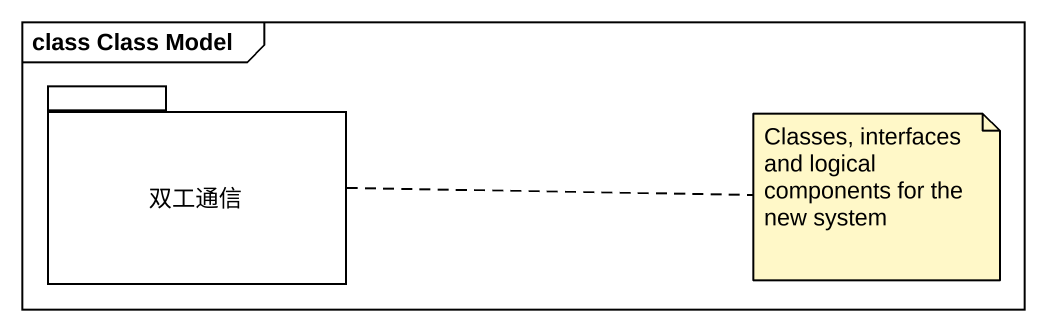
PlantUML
@startuml
mainframe class Class Model
package 双工通信 {
}
note right of 双工通信 : Classes, interfaces and logical components for the new system
@enduml
